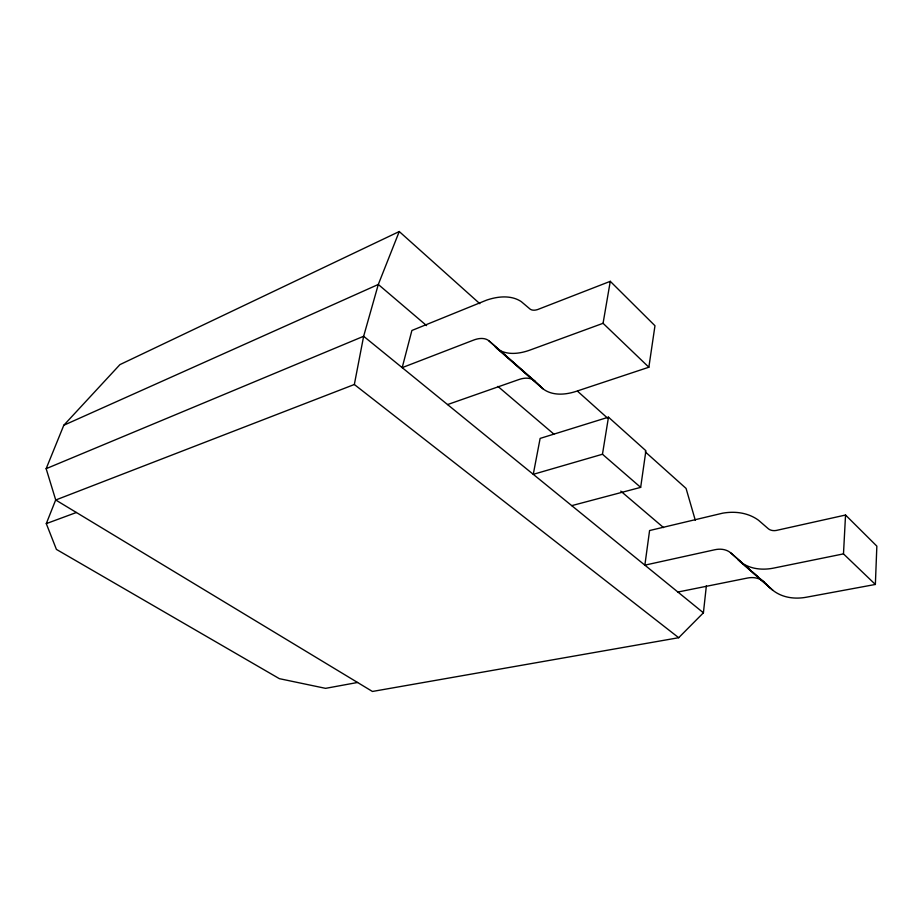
<?xml version="1.0" encoding="UTF-8"?>
<svg xmlns="http://www.w3.org/2000/svg" width="923" height="923" viewBox="0 0 923 923"><rect width="100%" height="100%" fill="white"/><g stroke="black" fill="none" stroke-linecap="round" stroke-linejoin="round"><path stroke-width="1.38" d="M875.362 584.455L876.85 546.139L845.537 515.034L776.105 530.483A14.433 10.476 -43.1 0 1 768.571 528.96L758.544 520.272A70.656 51.515 -47.7 0 0 722.663 513.176L649.584 530.54L644.865 565.153L714.76 549.762A27.967 20.375 -47.7 0 1 731.558 553.581L770.67 588.378A56.695 42.596 -42.2 0 0 806.46 597.204L875.362 584.455L843.484 553.881L845.537 515.034M479.822 303.69L399.255 231.535L119.921 364.631L63.802 425.249L46.15 468.676L55.726 500.001L372.431 691.465L678.693 637.712L703.407 612.803L706.36 585.828M640.666 487.367L645.904 450.747L608.476 417.173L540.128 438.413L533.263 474.33L602.465 454.243L640.666 487.367L571.741 505.642M648.857 367.227L654.972 325.738L610.276 281.33L537.613 309.563A17.133 9.242 -47.2 0 1 530.229 309.205L521.345 301.683A83.728 45.146 -49.9 0 0 486.467 300.183L411.889 330.48L402.186 367.642L473.453 340.149A33.136 17.849 -49.9 0 1 489.663 341.464L541.074 387.129A66.975 38.535 -46.7 0 0 576.367 391.294L648.857 367.227L603.065 323.304L610.276 281.33M602.465 454.243L608.476 417.173M55.726 500.001L354.34 384.499L363.639 336.272L378.303 284.457L399.255 231.535M357.57 682.478L325.577 688.35L279.369 678.67L56.418 549.404L46.288 523.618L55.761 499.747M63.802 425.249L378.303 284.457L426.576 325.6M46.15 468.676L363.639 336.272L703.407 612.803M46.288 523.618L76.39 512.496M603.065 323.304L530.217 349.99A69.04 37.266 -47.2 0 1 495.282 347.002M447.563 404.574L518.841 379.572A32.155 18.472 -49.6 0 1 535.248 381.43L541.074 387.129M843.484 553.881L773.889 568.049A58.137 42.25 -43.1 0 1 738.031 559.776M677.886 592.035L747.353 578.063A27.275 20.56 -47.2 0 1 764.129 582.148L770.67 588.378M354.34 384.499L678.693 637.712M497.889 386.391L553.846 434.087M620.775 491.128L663.556 527.598M488.74 340.668L535.248 381.43M730.497 552.658L742.057 562.788M745.207 565.557L750.457 570.16M752.557 572.006L757.829 576.61M759.917 578.456L764.129 582.148M497.197 348.663L543.047 388.848M740.211 561.669L772.863 590.293M577.579 391.248L607.646 418.188M645.246 451.855L686.066 488.417L695.296 520.26"/></g></svg>
